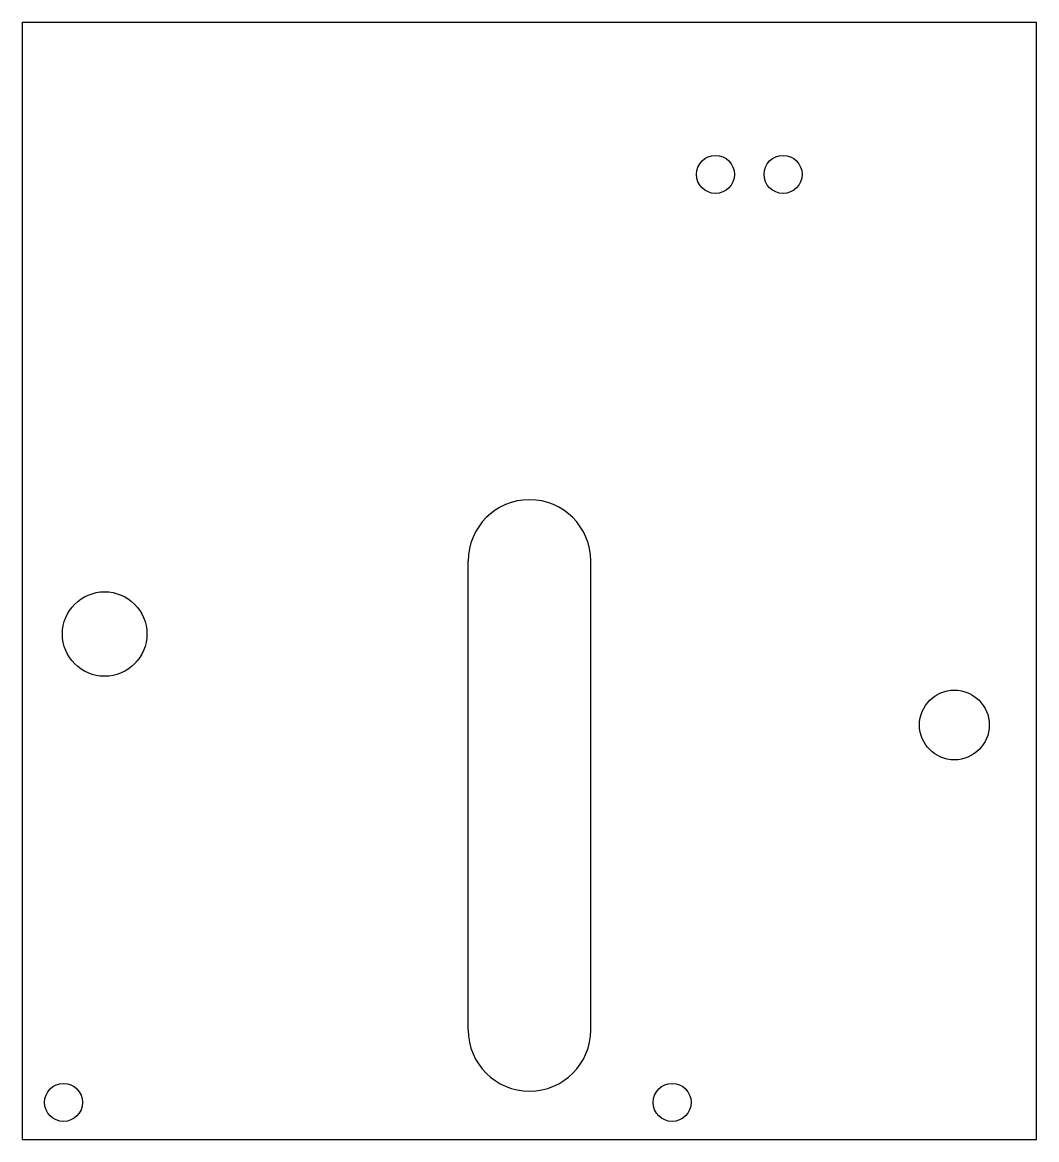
# Model space of a CAD drawing. Header units: inches. Extents: x 0 to 15, y 0 to 16.5.
import ezdxf

# ---------------------------------------------------------------- set-up
doc = ezdxf.new("R2010")
doc.units = ezdxf.units.IN
doc.header["$MEASUREMENT"] = 0
doc.layers.add('CUT', color=7, linetype='Continuous')

msp = doc.modelspace()

# ---------------------------------------------------------------- linework, layer by layer
at = {"layer": 'CUT'}
for p, q in [((0, 0), (0, 16.531)), ((0, 16.531), (15, 16.531)), ((15, 0), (15, 16.531)), ((6.594, 1.624), (6.594, 8.562)), ((8.406, 1.624), (8.406, 8.562)), ((0, 0), (15, 0))]:
    msp.add_line(p, q, dxfattribs=at)
for centre, radius in [((10.25, 14.281), 0.281), ((11.25, 14.281), 0.281), ((1.217, 7.481), 0.625), ((13.783, 6.135), 0.516), ((0.609, 0.551), 0.281), ((9.609, 0.551), 0.281)]:
    msp.add_circle(centre, radius, dxfattribs=at)
for centre, start, end in [((7.5, 8.562), 0, 180), ((7.5, 1.624), 180, 360)]:
    msp.add_arc(centre, 0.906, start, end, dxfattribs=at)

doc.saveas('drawing.dxf')
